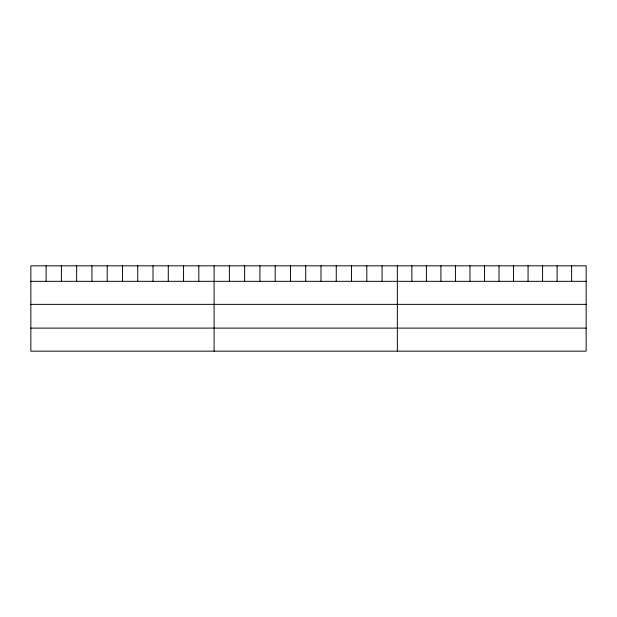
<?xml version="1.0" encoding="UTF-8"?>
<svg xmlns="http://www.w3.org/2000/svg" width="617" height="617" viewBox="0 0 617 617"><rect width="100%" height="100%" fill="white"/><g stroke="black" fill="none" stroke-linecap="round" stroke-linejoin="round"><path stroke-width="0.93" d="M586.15 281.321L586.15 351.166L30.85 351.166L30.85 265.834L586.15 265.834L586.15 281.321L30.85 281.321M30.85 304.366L586.15 304.366M30.85 328.113L586.15 328.113M571.627 265.834L571.627 281.321M557.105 265.834L557.105 281.321M542.582 265.834L542.582 281.321M528.059 265.834L528.059 281.321M513.537 265.834L513.537 281.321M499.014 265.834L499.014 281.321M484.484 265.834L484.484 281.321M469.961 265.834L469.961 281.321M455.439 265.834L455.439 281.321M440.916 265.834L440.916 281.321M426.393 265.834L426.393 281.321M411.871 265.834L411.871 281.321M397.348 265.834L397.348 351.166M382.077 265.834L382.077 281.321M366.807 265.834L366.807 281.321M351.536 265.834L351.536 281.321M336.265 265.834L336.265 281.321M320.994 265.834L320.994 281.321M305.724 265.834L305.724 281.321M290.453 265.834L290.453 281.321M275.182 265.834L275.182 281.321M259.911 265.834L259.911 281.321M244.64 265.834L244.64 281.321M229.37 265.834L229.37 281.321M214.099 265.834L214.099 351.166M198.828 265.834L198.828 281.321M183.558 265.834L183.558 281.321M168.287 265.834L168.287 281.321M153.016 265.834L153.016 281.321M137.745 265.834L137.745 281.321M122.475 265.834L122.475 281.321M107.204 265.834L107.204 281.321M91.933 265.834L91.933 281.321M76.662 265.834L76.662 281.321M61.391 265.834L61.391 281.321M46.121 265.834L46.121 281.321"/></g></svg>
